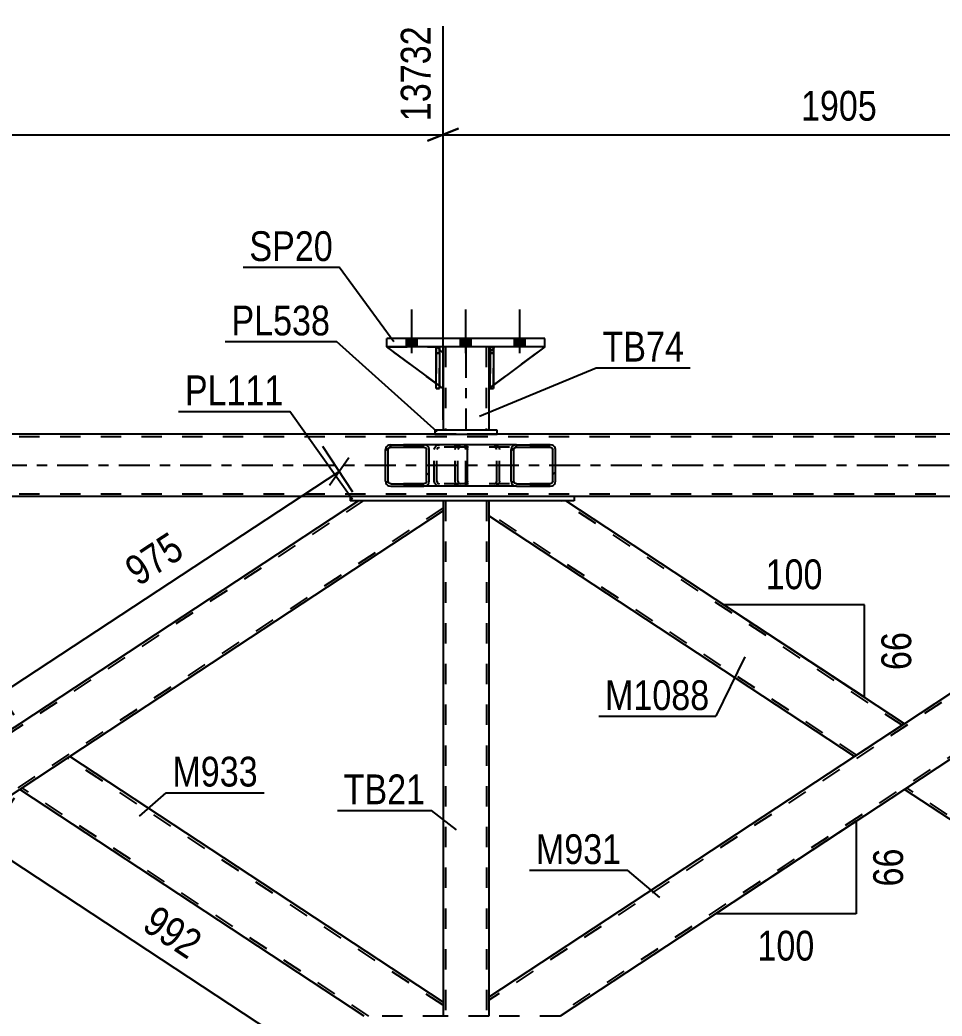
# Model space of a CAD drawing. Header units: millimetres. Extents: x -858 to 331, y -869 to -28.
# Drawn here: x -289.8 to -201, y -550.3 to -454.5 of the extents above; entities that cross this region are included whole.
import ezdxf

# ---------------------------------------------------------------- set-up
doc = ezdxf.new("R2010")
doc.units = ezdxf.units.MM
doc.linetypes.add('DXK_LINE_DOT2', pattern=[3.9198, 1.9599, -1.9599])
doc.linetypes.add('DXK_LINE_DOT3', pattern=[5.9187, 2.979, -0.9799, 0.9799, -0.9799])
doc.styles.add('Arial Narrow', font='ARIALN.TTF', dxfattribs={"height": 0.2})

# ---------------------------------------------------------------- blocks, each defined once
blk = doc.blocks.new('Part-570393797-6091 - 6084')
at = {"color": 2, "linetype": 'Continuous'}
for p, q in [((-236.457, -500.385), (-258.003, -500.385)), ((-258.003, -500.385), (-258.003, -500.785)), ((-236.457, -500.785), (-258.003, -500.785)), ((-236.457, -500.385), (-236.457, -500.785))]:
    blk.add_line(p, q, dxfattribs=at)
blk = doc.blocks.new('Part-570393797-6113 - 6084')
at = {"color": 7, "linetype": 'DXK_LINE_DOT2'}
for p, q in [((-171.632, -500.785), (-244.666, -548.825)), ((-162.898, -500.785), (-238.24, -550.344)), ((-162.461, -500.785), (-172.069, -500.785)), ((-204.663, -522.225), (-209.467, -525.385)), ((-199.859, -525.385), (-204.663, -528.544)), ((-244.666, -548.538), (-244.666, -549.112)), ((-244.666, -548.582), (-244.666, -548.609)), ((-237.803, -550.344), (-244.666, -550.344))]:
    blk.add_line(p, q, dxfattribs=at)
at = {"color": 2, "linetype": 'Continuous'}
for p, q in [((-172.069, -500.785), (-204.663, -522.225)), ((-162.461, -500.785), (-199.859, -525.385)), ((-209.467, -525.385), (-244.666, -548.538)), ((-204.663, -528.544), (-237.803, -550.344)), ((-244.666, -548.609), (-244.666, -550.344))]:
    blk.add_line(p, q, dxfattribs=at)
blk = doc.blocks.new('Part-570393797-6234 - 6084')
at = {"color": 2, "linetype": 'Continuous'}
for p, q in [((-199.859, -525.385), (-204.663, -528.544)), ((-162.096, -550.225), (-199.859, -525.385)), ((-171.523, -550.344), (-204.663, -528.544)), ((-162.129, -550.247), (-162.277, -550.344)), ((-162.096, -550.225), (-162.129, -550.247))]:
    blk.add_line(p, q, dxfattribs=at)
at = {"color": 7, "linetype": 'DXK_LINE_DOT2'}
for p, q in [((-162.352, -550.344), (-200.078, -525.528)), ((-204.445, -528.401), (-204.428, -528.39)), ((-171.086, -550.344), (-204.445, -528.401)), ((-162.277, -550.344), (-171.523, -550.344)), ((-162.096, -550.225), (-162.096, -550.225))]:
    blk.add_line(p, q, dxfattribs=at)
blk = doc.blocks.new('Part-570393797-6180 - 6084')
at = {"color": 2, "linetype": 'Continuous'}
for p, q in [((-249.078, -485.984), (-249.078, -486.584)), ((-244.678, -485.984), (-244.678, -486.584)), ((-249.078, -489.984), (-249.078, -493.985)), ((-244.678, -489.984), (-244.678, -493.985))]:
    blk.add_line(p, q, dxfattribs=at)
at = {"color": 7, "linetype": 'DXK_LINE_DOT2'}
for p, q in [((-244.678, -485.984), (-249.078, -485.984)), ((-249.078, -486.584), (-249.078, -489.984)), ((-248.838, -485.984), (-248.838, -493.985)), ((-244.918, -485.984), (-244.918, -493.985)), ((-244.678, -486.584), (-244.678, -489.984)), ((-244.678, -493.985), (-249.078, -493.985))]:
    blk.add_line(p, q, dxfattribs=at)
at = {"color": 7, "linetype": 'DXK_LINE_DOT3'}
blk.add_line((-246.878, -485.984), (-246.878, -493.985), dxfattribs=at)
blk = doc.blocks.new('Part-570393797-6327 - 6084')
at = {"linetype": 'Continuous'}
h = blk.add_hatch(dxfattribs=at)
h.set_pattern_fill('', scale=0.7, style=0, pattern_type=0)
h.set_pattern_definition([(45, (-242.4779, -499.0884), (-1.57154, 1.57154), [])])
h.paths.add_polyline_path([(-242.517, -498.905), (-242.478, -499.088), (-242.367, -499.244), (-242.201, -499.348), (-242.006, -499.385), (-238.771, -499.385), (-238.575, -499.348), (-238.41, -499.244), (-238.299, -499.088), (-238.26, -498.905), (-238.26, -495.865), (-238.299, -495.681), (-238.41, -495.525), (-238.575, -495.421), (-238.771, -495.385), (-242.006, -495.385), (-242.201, -495.421), (-242.367, -495.525), (-242.478, -495.681), (-242.517, -495.865)])
h.paths.add_polyline_path([(-242.242, -495.773), (-242.187, -495.695), (-242.104, -495.643), (-242.006, -495.625), (-238.771, -495.625), (-238.673, -495.643), (-238.59, -495.695), (-238.535, -495.773), (-238.515, -495.865), (-238.515, -498.905), (-238.535, -498.997), (-238.59, -499.074), (-238.673, -499.126), (-238.771, -499.145), (-242.006, -499.145), (-242.104, -499.126), (-242.187, -499.074), (-242.242, -498.997), (-242.261, -498.905), (-242.261, -495.865)])
at = {"color": 7, "linetype": 'DXK_LINE_DOT2'}
for p, q in [((-247.902, -495.865), (-247.863, -495.681)), ((-247.902, -498.905), (-247.902, -495.865)), ((-247.627, -495.773), (-247.647, -495.865)), ((-247.647, -498.905), (-247.647, -495.865)), ((-247.572, -495.695), (-247.627, -495.773)), ((-247.587, -495.421), (-247.391, -495.385)), ((-247.489, -495.643), (-247.572, -495.695)), ((-247.391, -495.625), (-247.489, -495.643)), ((-247.004, -495.385), (-247.391, -495.385)), ((-238.771, -495.625), (-247.391, -495.625)), ((-244.156, -495.385), (-243.961, -495.421)), ((-244.059, -495.643), (-244.156, -495.625)), ((-243.976, -495.695), (-244.059, -495.643)), ((-243.92, -495.773), (-243.976, -495.695)), ((-243.901, -495.865), (-243.92, -495.773)), ((-243.901, -498.905), (-243.901, -495.865)), ((-243.684, -495.681), (-243.646, -495.865)), ((-243.646, -498.905), (-243.646, -495.865)), ((-238.771, -495.385), (-242.006, -495.385)), ((-247.863, -499.088), (-247.902, -498.905)), ((-247.647, -498.905), (-247.627, -498.997)), ((-247.627, -498.997), (-247.572, -499.074)), ((-247.572, -499.074), (-247.489, -499.126)), ((-247.489, -499.126), (-247.391, -499.145)), ((-238.771, -499.145), (-247.391, -499.145)), ((-244.156, -499.145), (-244.059, -499.126)), ((-244.059, -499.126), (-243.976, -499.074)), ((-243.976, -499.074), (-243.92, -498.997)), ((-243.92, -498.997), (-243.901, -498.905)), ((-243.646, -498.905), (-243.684, -499.088)), ((-247.391, -499.385), (-247.587, -499.348)), ((-247.004, -499.385), (-247.391, -499.385)), ((-243.961, -499.348), (-244.156, -499.385)), ((-238.771, -499.385), (-242.006, -499.385))]:
    blk.add_line(p, q, dxfattribs=at)
at = {"color": 2, "linetype": 'Continuous'}
for p, q in [((-242.006, -495.385), (-247.004, -495.385)), ((-242.478, -495.681), (-242.517, -495.865)), ((-242.517, -498.905), (-242.517, -495.865)), ((-242.261, -495.865), (-242.242, -495.773)), ((-242.261, -498.905), (-242.261, -495.865)), ((-242.242, -495.773), (-242.187, -495.695)), ((-242.006, -495.385), (-242.201, -495.421)), ((-242.187, -495.695), (-242.104, -495.643)), ((-242.104, -495.643), (-242.006, -495.625)), ((-242.006, -495.385), (-238.771, -495.385)), ((-242.006, -495.625), (-238.771, -495.625)), ((-238.575, -495.421), (-238.771, -495.385)), ((-238.771, -495.625), (-238.673, -495.643)), ((-238.673, -495.643), (-238.59, -495.695)), ((-238.59, -495.695), (-238.535, -495.773)), ((-238.535, -495.773), (-238.515, -495.865)), ((-238.515, -498.905), (-238.515, -495.865)), ((-238.26, -495.865), (-238.299, -495.681)), ((-238.26, -498.905), (-238.26, -495.865)), ((-242.517, -498.905), (-242.478, -499.088)), ((-242.242, -498.997), (-242.261, -498.905)), ((-242.187, -499.074), (-242.242, -498.997)), ((-242.104, -499.126), (-242.187, -499.074)), ((-242.006, -499.145), (-242.104, -499.126)), ((-242.006, -499.145), (-238.771, -499.145)), ((-238.673, -499.126), (-238.771, -499.145)), ((-238.59, -499.074), (-238.673, -499.126)), ((-238.535, -498.997), (-238.59, -499.074)), ((-238.515, -498.905), (-238.535, -498.997)), ((-238.299, -499.088), (-238.26, -498.905)), ((-242.006, -499.385), (-247.004, -499.385)), ((-242.201, -499.348), (-242.006, -499.385)), ((-242.006, -499.385), (-238.771, -499.385)), ((-238.771, -499.385), (-238.575, -499.348))]:
    blk.add_line(p, q, dxfattribs=at)
at = {"color": 7, "linetype": 'DXK_LINE_DOT2'}
for centre, start, end in [((-247.411, -495.886), 110.75832, 155.68004), ((-244.137, -495.886), 24.31996, 69.24168), ((-247.411, -498.884), 204.31996, 249.24168), ((-244.137, -498.884), 290.75832, 335.68004)]:
    blk.add_arc(centre, 0.496, start, end, dxfattribs=at)
at = {"color": 2, "linetype": 'Continuous'}
for centre, start, end in [((-242.025, -495.886), 110.75832, 155.68005), ((-238.751, -495.886), 24.31995, 69.24168), ((-242.025, -498.884), 204.31995, 249.24168), ((-238.751, -498.884), 290.75832, 335.68005)]:
    blk.add_arc(centre, 0.496, start, end, dxfattribs=at)
blk = doc.blocks.new('Part-570393797-6316 - 6084')
at = {"color": 7, "linetype": 'DXK_LINE_DOT2'}
for p, q in [((-99.747, -494.385), (-675.549, -494.385)), ((-243.878, -494.385), (-249.878, -494.385)), ((-99.747, -494.625), (-774.681, -494.625)), ((-99.747, -500.145), (-774.681, -500.145)), ((-236.457, -500.385), (-258.003, -500.385))]:
    blk.add_line(p, q, dxfattribs=at)
at = {"color": 2, "linetype": 'Continuous'}
for p, q in [((-249.878, -494.385), (-499.28, -494.385)), ((-103.747, -494.385), (-243.878, -494.385)), ((-258.003, -500.385), (-321.591, -500.385)), ((-172.869, -500.385), (-236.457, -500.385))]:
    blk.add_line(p, q, dxfattribs=at)
at = {"color": 7, "linetype": 'DXK_LINE_DOT3'}
blk.add_line((-99.747, -497.385), (-774.681, -497.385), dxfattribs=at)
blk = doc.blocks.new('Part-570393797-6476 - 6084')
at = {"color": 7, "linetype": 'DXK_LINE_DOT2'}
for p, q in [((-249.078, -489.984), (-254.478, -485.984)), ((-254.478, -485.984), (-249.678, -485.984)), ((-249.678, -485.984), (-249.078, -486.584)), ((-249.078, -486.584), (-249.078, -489.984))]:
    blk.add_line(p, q, dxfattribs=at)
blk = doc.blocks.new('Part-570393797-6384 - 6084')
at = {"color": 7, "linetype": 'DXK_LINE_DOT2'}
for p, q in [((-244.551, -486.584), (-244.551, -485.984)), ((-244.551, -485.984), (-244.551, -485.984)), ((-244.551, -485.984), (-244.551, -489.984)), ((-244.551, -485.984), (-244.231, -485.984)), ((-244.551, -489.984), (-244.551, -486.584)), ((-244.551, -486.584), (-244.231, -486.584)), ((-244.231, -485.984), (-244.231, -486.584)), ((-244.231, -489.984), (-244.231, -485.984)), ((-244.231, -486.584), (-244.231, -489.984)), ((-244.551, -489.984), (-244.231, -489.984))]:
    blk.add_line(p, q, dxfattribs=at)
blk = doc.blocks.new('Part-570393797-6387 - 6084')
at = {"color": 2, "linetype": 'Continuous'}
for p, q in [((-249.431, -485.984), (-249.751, -485.984)), ((-249.751, -489.984), (-249.751, -485.984)), ((-249.431, -485.984), (-249.431, -485.984)), ((-249.431, -485.984), (-249.431, -489.984)), ((-249.431, -489.984), (-249.751, -489.984))]:
    blk.add_line(p, q, dxfattribs=at)
at = {"color": 7, "linetype": 'DXK_LINE_DOT2'}
for p, q in [((-249.751, -485.984), (-249.751, -486.584)), ((-249.431, -486.584), (-249.751, -486.584)), ((-249.751, -486.584), (-249.751, -489.984)), ((-249.431, -486.584), (-249.431, -485.984)), ((-249.431, -489.984), (-249.431, -486.584))]:
    blk.add_line(p, q, dxfattribs=at)
blk = doc.blocks.new('Part-570393797-6388 - 6084')
at = {"color": 2, "linetype": 'Continuous'}
for p, q in [((-244.231, -485.984), (-244.552, -485.984)), ((-244.552, -489.984), (-244.551, -485.984)), ((-244.232, -485.984), (-244.231, -485.984)), ((-244.231, -485.984), (-244.232, -489.984)), ((-244.232, -489.984), (-244.552, -489.984))]:
    blk.add_line(p, q, dxfattribs=at)
at = {"color": 7, "linetype": 'DXK_LINE_DOT2'}
for p, q in [((-244.552, -485.984), (-244.552, -486.584)), ((-244.232, -486.584), (-244.552, -486.584)), ((-244.552, -486.584), (-244.552, -489.984)), ((-244.232, -486.584), (-244.232, -485.984)), ((-244.232, -489.984), (-244.232, -486.584))]:
    blk.add_line(p, q, dxfattribs=at)
blk = doc.blocks.new('Part-570393797-6389 - 6084')
at = {"color": 7, "linetype": 'DXK_LINE_DOT2'}
for p, q in [((-249.751, -486.584), (-249.751, -485.984)), ((-249.751, -485.984), (-249.751, -485.984)), ((-249.751, -485.984), (-249.751, -489.984)), ((-249.751, -485.984), (-249.431, -485.984)), ((-249.751, -489.984), (-249.751, -486.584)), ((-249.751, -486.584), (-249.431, -486.584)), ((-249.431, -485.984), (-249.431, -486.584)), ((-249.431, -489.984), (-249.431, -485.984)), ((-249.431, -486.584), (-249.431, -489.984)), ((-249.751, -489.984), (-249.431, -489.984))]:
    blk.add_line(p, q, dxfattribs=at)
blk = doc.blocks.new('Part-570393797-6424 - 6084')
at = {"color": 2, "linetype": 'Continuous'}
for p, q in [((-254.478, -485.984), (-254.478, -485.184)), ((-239.278, -485.184), (-254.478, -485.184)), ((-239.278, -485.984), (-239.278, -485.184)), ((-239.278, -485.984), (-254.478, -485.984))]:
    blk.add_line(p, q, dxfattribs=at)
at = {"color": 7, "linetype": 'DXK_LINE_DOT2'}
for p, q in [((-254.478, -485.984), (-254.478, -485.184)), ((-239.278, -485.984), (-239.278, -485.184))]:
    blk.add_line(p, q, dxfattribs=at)
blk = doc.blocks.new('Part-570393797-6425 - 6084')
at = {"color": 2, "linetype": 'Continuous'}
for p, q in [((-249.751, -489.485), (-254.478, -485.984)), ((-249.078, -486.584), (-249.431, -486.231)), ((-249.078, -486.584), (-249.078, -489.984)), ((-249.078, -489.984), (-249.431, -489.722))]:
    blk.add_line(p, q, dxfattribs=at)
at = {"color": 7, "linetype": 'DXK_LINE_DOT2'}
for p, q in [((-249.678, -485.984), (-254.478, -485.984)), ((-249.431, -486.231), (-249.678, -485.984)), ((-249.431, -489.722), (-249.751, -489.485))]:
    blk.add_line(p, q, dxfattribs=at)
blk = doc.blocks.new('Part-570393797-6427 - 6084')
at = {"color": 7, "linetype": 'DXK_LINE_DOT2'}
for p, q in [((-244.678, -486.584), (-244.078, -485.984)), ((-244.678, -486.584), (-244.678, -489.984)), ((-244.231, -486.138), (-244.551, -486.458)), ((-239.278, -485.984), (-244.078, -485.984)), ((-244.678, -489.984), (-244.232, -489.654))]:
    blk.add_line(p, q, dxfattribs=at)
at = {"color": 2, "linetype": 'Continuous'}
for p, q in [((-244.551, -486.458), (-244.678, -486.584)), ((-244.678, -486.584), (-244.678, -489.984)), ((-244.678, -486.584), (-244.678, -486.584)), ((-239.278, -485.984), (-244.232, -489.654)), ((-244.078, -485.984), (-244.231, -486.138)), ((-244.552, -489.891), (-244.678, -489.984))]:
    blk.add_line(p, q, dxfattribs=at)
blk = doc.blocks.new('Part-570393797-6461 - 6084')
at = {"color": 2, "linetype": 'Continuous'}
for p, q in [((-249.878, -493.985), (-249.878, -494.385)), ((-243.878, -493.985), (-249.878, -493.985)), ((-249.878, -494.385), (-243.878, -494.385)), ((-243.878, -494.385), (-243.878, -493.985))]:
    blk.add_line(p, q, dxfattribs=at)
blk = doc.blocks.new('Part-570393797-6526 - 6084')
at = {"color": 7, "linetype": 'DXK_LINE_DOT2'}
for p, q in [((-244.078, -485.984), (-244.678, -486.584)), ((-244.678, -489.984), (-239.278, -485.984)), ((-244.678, -486.584), (-244.078, -485.984)), ((-244.678, -486.584), (-244.678, -489.984)), ((-244.678, -486.584), (-244.678, -486.584)), ((-244.678, -486.584), (-244.678, -489.984)), ((-239.278, -485.984), (-244.078, -485.984))]:
    blk.add_line(p, q, dxfattribs=at)
blk = doc.blocks.new('Bolt-570393797-6599 - 6084')
at = {"linetype": 'Continuous'}
for points in [[(-252.598, -485.984), (-251.558, -485.984), (-251.558, -485.184), (-252.598, -485.184)], [(-252.598, -485.984), (-251.558, -485.984), (-251.558, -485.184), (-252.598, -485.184)], [(-252.598, -485.984), (-251.558, -485.984), (-251.558, -485.184), (-252.598, -485.184)], [(-247.398, -485.984), (-246.358, -485.984), (-246.358, -485.184), (-247.398, -485.184)], [(-247.398, -485.984), (-246.358, -485.984), (-246.358, -485.184), (-247.398, -485.184)], [(-242.198, -485.984), (-241.158, -485.984), (-241.158, -485.184), (-242.198, -485.184)], [(-242.198, -485.984), (-241.158, -485.984), (-241.158, -485.184), (-242.198, -485.184)], [(-242.198, -485.984), (-241.158, -485.984), (-241.158, -485.184), (-242.198, -485.184)]]:
    blk.add_hatch(color=1, dxfattribs=at).paths.add_polyline_path(points)
at = {"color": 1, "linetype": 'Continuous'}
for p, q in [((-252.078, -486.584), (-252.078, -482.384)), ((-252.078, -486.584), (-252.078, -482.384)), ((-252.078, -486.584), (-252.078, -482.384)), ((-246.878, -486.584), (-246.878, -482.384)), ((-246.878, -486.584), (-246.878, -482.384)), ((-241.678, -486.584), (-241.678, -482.384)), ((-241.678, -486.584), (-241.678, -482.384)), ((-241.678, -486.584), (-241.678, -482.384)), ((-252.598, -485.984), (-252.598, -485.184)), ((-252.598, -485.984), (-252.598, -485.184)), ((-252.598, -485.984), (-252.598, -485.184)), ((-251.558, -485.984), (-251.558, -485.184)), ((-251.558, -485.984), (-251.558, -485.184)), ((-251.558, -485.984), (-251.558, -485.184)), ((-247.398, -485.984), (-247.398, -485.184)), ((-247.398, -485.984), (-247.398, -485.184)), ((-246.358, -485.984), (-246.358, -485.184)), ((-246.358, -485.984), (-246.358, -485.184)), ((-242.198, -485.984), (-242.198, -485.184)), ((-242.198, -485.984), (-242.198, -485.184)), ((-242.198, -485.984), (-242.198, -485.184)), ((-241.158, -485.984), (-241.158, -485.184)), ((-241.158, -485.984), (-241.158, -485.184)), ((-241.158, -485.984), (-241.158, -485.184))]:
    blk.add_line(p, q, dxfattribs=at)
blk = doc.blocks.new('Part-570393797-6632 - 6084')
at = {"linetype": 'Continuous'}
h = blk.add_hatch(dxfattribs=at)
h.set_pattern_fill('', scale=0.7, style=0, pattern_type=0)
h.set_pattern_definition([(45, (-254.5688, -499.0884), (-1.57154, 1.57154), [])])
h.paths.add_polyline_path([(-254.607, -498.905), (-254.569, -499.088), (-254.46, -499.244), (-254.296, -499.348), (-254.104, -499.385), (-250.914, -499.385), (-250.722, -499.348), (-250.558, -499.244), (-250.449, -499.088), (-250.411, -498.905), (-250.411, -495.865), (-250.449, -495.681), (-250.558, -495.525), (-250.722, -495.421), (-250.914, -495.385), (-254.104, -495.385), (-254.296, -495.421), (-254.46, -495.525), (-254.569, -495.681), (-254.607, -495.865)])
h.paths.add_polyline_path([(-254.336, -495.773), (-254.282, -495.695), (-254.2, -495.643), (-254.104, -495.625), (-250.914, -495.625), (-250.818, -495.643), (-250.736, -495.695), (-250.682, -495.773), (-250.663, -495.865), (-250.663, -498.905), (-250.682, -498.997), (-250.736, -499.074), (-250.818, -499.126), (-250.914, -499.145), (-254.104, -499.145), (-254.2, -499.126), (-254.282, -499.074), (-254.336, -498.997), (-254.355, -498.905), (-254.355, -495.865)])
at = {"color": 2, "linetype": 'Continuous'}
for p, q in [((-254.569, -495.681), (-254.607, -495.865)), ((-254.607, -498.905), (-254.607, -495.865)), ((-254.355, -495.865), (-254.336, -495.773)), ((-254.355, -498.905), (-254.355, -495.865)), ((-254.336, -495.773), (-254.282, -495.695)), ((-254.104, -495.385), (-254.296, -495.421)), ((-254.282, -495.695), (-254.2, -495.643)), ((-254.2, -495.643), (-254.104, -495.625)), ((-254.104, -495.385), (-250.914, -495.385)), ((-254.104, -495.625), (-250.914, -495.625)), ((-247.004, -495.385), (-250.914, -495.385)), ((-250.722, -495.421), (-250.914, -495.385)), ((-250.914, -495.625), (-250.818, -495.643)), ((-250.818, -495.643), (-250.736, -495.695)), ((-250.736, -495.695), (-250.682, -495.773)), ((-250.682, -495.773), (-250.663, -495.865)), ((-250.663, -498.905), (-250.663, -495.865)), ((-250.411, -495.865), (-250.449, -495.681)), ((-250.411, -498.905), (-250.411, -495.865)), ((-247.004, -495.385), (-246.902, -495.421)), ((-246.902, -495.421), (-246.814, -495.525)), ((-246.814, -495.525), (-246.756, -495.681)), ((-246.756, -495.681), (-246.735, -495.865)), ((-246.735, -498.905), (-246.735, -495.865)), ((-254.607, -498.905), (-254.569, -499.088)), ((-254.336, -498.997), (-254.355, -498.905)), ((-254.282, -499.074), (-254.336, -498.997)), ((-254.2, -499.126), (-254.282, -499.074)), ((-254.104, -499.145), (-254.2, -499.126)), ((-254.104, -499.145), (-250.914, -499.145)), ((-250.818, -499.126), (-250.914, -499.145)), ((-250.736, -499.074), (-250.818, -499.126)), ((-250.682, -498.997), (-250.736, -499.074)), ((-250.663, -498.905), (-250.682, -498.997)), ((-250.449, -499.088), (-250.411, -498.905)), ((-246.756, -499.088), (-246.814, -499.244)), ((-246.735, -498.905), (-246.756, -499.088)), ((-254.296, -499.348), (-254.104, -499.385)), ((-254.104, -499.385), (-250.914, -499.385)), ((-250.914, -499.385), (-250.722, -499.348)), ((-247.004, -499.385), (-250.914, -499.385)), ((-246.902, -499.348), (-247.004, -499.385)), ((-246.814, -499.244), (-246.902, -499.348))]:
    blk.add_line(p, q, dxfattribs=at)
at = {"color": 7, "linetype": 'DXK_LINE_DOT2'}
for p, q in [((-250.914, -495.385), (-254.104, -495.385)), ((-247.004, -495.625), (-254.104, -495.625)), ((-249.915, -495.865), (-249.877, -495.681)), ((-249.915, -498.905), (-249.915, -495.865)), ((-249.644, -495.773), (-249.663, -495.865)), ((-249.663, -498.905), (-249.663, -495.865)), ((-249.59, -495.695), (-249.644, -495.773)), ((-249.604, -495.421), (-249.412, -495.385)), ((-249.59, -495.695), (-249.568, -495.681)), ((-249.568, -495.681), (-249.508, -495.643)), ((-249.508, -495.643), (-249.412, -495.625)), ((-247.902, -495.625), (-247.902, -495.385)), ((-246.953, -495.643), (-247.004, -495.625)), ((-246.909, -495.695), (-246.953, -495.643)), ((-246.88, -495.773), (-246.909, -495.695)), ((-246.87, -495.865), (-246.88, -495.773)), ((-246.87, -498.905), (-246.87, -495.865)), ((-247.004, -499.145), (-254.104, -499.145)), ((-249.877, -499.088), (-249.915, -498.905)), ((-249.663, -498.905), (-249.644, -498.997)), ((-249.644, -498.997), (-249.59, -499.074)), ((-249.59, -499.074), (-249.568, -499.088)), ((-249.568, -499.088), (-249.508, -499.126)), ((-249.508, -499.126), (-249.412, -499.145)), ((-247.902, -499.385), (-247.902, -499.145)), ((-247.004, -499.145), (-246.953, -499.126)), ((-246.953, -499.126), (-246.909, -499.074)), ((-246.909, -499.074), (-246.88, -498.997)), ((-246.88, -498.997), (-246.87, -498.905)), ((-250.914, -499.385), (-254.104, -499.385)), ((-249.412, -499.385), (-249.604, -499.348))]:
    blk.add_line(p, q, dxfattribs=at)
at = {"color": 2, "linetype": 'Continuous'}
for centre, start, end in [((-254.119, -495.881), 111.15131, 156.10485), ((-250.899, -495.881), 23.89515, 68.84869), ((-254.119, -498.889), 203.89515, 248.84869), ((-250.899, -498.889), 291.15131, 336.10485)]:
    blk.add_arc(centre, 0.492, start, end, dxfattribs=at)
at = {"color": 7, "linetype": 'DXK_LINE_DOT2'}
for centre, start, end in [((-249.427, -495.881), 111.15131, 156.10486), ((-249.427, -498.889), 203.89514, 248.84869)]:
    blk.add_arc(centre, 0.492, start, end, dxfattribs=at)
blk = doc.blocks.new('Part-570393797-6664 - 6084')
at = {"color": 7, "linetype": 'DXK_LINE_DOT2'}
for p, q in [((-244.666, -500.785), (-249.066, -500.785)), ((-249.066, -500.785), (-249.066, -501.68)), ((-248.826, -500.785), (-248.826, -550.344)), ((-244.906, -500.785), (-244.906, -550.344)), ((-244.666, -500.785), (-244.666, -502.159)), ((-244.666, -548.61), (-244.666, -550.344)), ((-249.066, -549.089), (-249.066, -550.344)), ((-244.666, -550.344), (-249.066, -550.344))]:
    blk.add_line(p, q, dxfattribs=at)
at = {"color": 2, "linetype": 'Continuous'}
for p, q in [((-249.066, -501.68), (-249.066, -549.089)), ((-244.666, -502.159), (-244.666, -548.61))]:
    blk.add_line(p, q, dxfattribs=at)
blk = doc.blocks.new('Part-570393797-6669 - 6084')
at = {"color": 2, "linetype": 'Continuous'}
for p, q in [((-244.666, -500.785), (-244.666, -502.16)), ((-204.663, -522.225), (-237.257, -500.785)), ((-209.467, -525.385), (-244.666, -502.231)), ((-204.791, -522.309), (-209.467, -525.385)), ((-204.696, -522.246), (-204.791, -522.309)), ((-204.663, -522.225), (-204.696, -522.246))]:
    blk.add_line(p, q, dxfattribs=at)
at = {"color": 7, "linetype": 'DXK_LINE_DOT2'}
for p, q in [((-237.257, -500.785), (-244.666, -500.785)), ((-204.881, -522.368), (-237.694, -500.785)), ((-209.249, -525.241), (-244.666, -501.944)), ((-244.666, -502.16), (-244.666, -502.188)), ((-244.666, -502.16), (-244.666, -502.188)), ((-244.666, -502.188), (-244.666, -502.231)), ((-204.898, -522.379), (-204.933, -522.402)), ((-204.663, -522.225), (-204.663, -522.225))]:
    blk.add_line(p, q, dxfattribs=at)
blk = doc.blocks.new('Part-570393797-6714 - 6084')
at = {"color": 2, "linetype": 'Continuous'}
for p, q in [((-284.993, -525.385), (-289.797, -528.544)), ((-249.066, -549.017), (-284.993, -525.385)), ((-256.657, -550.344), (-289.797, -528.544)), ((-249.066, -549.09), (-249.066, -550.344))]:
    blk.add_line(p, q, dxfattribs=at)
at = {"color": 7, "linetype": 'DXK_LINE_DOT2'}
for p, q in [((-249.066, -549.304), (-285.212, -525.528)), ((-289.579, -528.401), (-289.562, -528.39)), ((-256.22, -550.344), (-289.579, -528.401)), ((-249.066, -549.017), (-249.066, -549.592)), ((-249.066, -549.017), (-249.066, -549.09)), ((-249.066, -550.344), (-256.657, -550.344))]:
    blk.add_line(p, q, dxfattribs=at)
blk = doc.blocks.new('Part-570393797-6725 - 6084')
at = {"color": 7, "linetype": 'DXK_LINE_DOT2'}
for p, q in [((-256.767, -500.785), (-332.109, -550.344)), ((-249.066, -500.785), (-257.203, -500.785)), ((-249.066, -501.465), (-323.374, -550.344)), ((-249.066, -501.679), (-249.066, -501.752)), ((-289.797, -522.225), (-294.601, -525.385)), ((-284.993, -525.385), (-289.797, -528.544)), ((-332.364, -550.225), (-332.545, -550.344)), ((-322.938, -550.344), (-332.545, -550.344))]:
    blk.add_line(p, q, dxfattribs=at)
at = {"color": 2, "linetype": 'Continuous'}
for p, q in [((-257.203, -500.785), (-289.797, -522.225)), ((-249.066, -500.785), (-249.066, -501.679)), ((-249.066, -501.752), (-284.993, -525.385)), ((-294.601, -525.385), (-332.364, -550.225)), ((-289.797, -528.544), (-322.938, -550.344))]:
    blk.add_line(p, q, dxfattribs=at)
blk = doc.blocks.new('StraightDimension-570393797-7296 - 6084')
at = {"color": 7, "linetype": 'Continuous'}
for p, q in [((-290.347, -529.38), (-294.501, -535.696)), ((-291.6, -534.014), (-294.765, -533.368)), ((-293.183, -533.691), (-260.042, -555.49)), ((-257.207, -551.179), (-261.361, -557.495)), ((-261.625, -555.167), (-258.459, -555.813))]:
    blk.add_line(p, q, dxfattribs=at)
at = {"color": 0}
blk.add_wipeout([(-273.408, -545.801), (-271.1, -542.292), (-276.684, -538.618), (-278.992, -542.127)], dxfattribs=at)
at = {"color": 3, "style": 'Arial Narrow'}
blk.add_text('992', height=2.8633, rotation=-33.33468, dxfattribs=at).set_placement((-278.161, -541.956))
blk = doc.blocks.new('StraightDimension-570393797-7508 - 6084')
at = {"color": 7, "linetype": 'Continuous'}
for p, q in [((-249.078, -492.985), (-249.078, -455.132)), ((-172.869, -499.385), (-172.869, -455.132)), ((-247.578, -464.973), (-250.578, -466.173)), ((-249.078, -465.573), (-172.869, -465.573)), ((-174.369, -466.173), (-171.369, -464.973))]:
    blk.add_line(p, q, dxfattribs=at)
at = {"color": 0}
blk.add_wipeout([(-206.717, -464.823), (-206.717, -460.623), (-215.23, -460.623), (-215.23, -464.823)], dxfattribs=at)
at = {"color": 3, "style": 'Arial Narrow'}
blk.add_text('1905', height=2.8633, dxfattribs=at).set_placement((-214.63, -464.223))
at = {"color": 0, "linetype": 'Continuous'}
blk.add_wipeout([(-173.469, -454.532), (-177.669, -454.532), (-177.669, -464.873), (-173.469, -464.873)], dxfattribs=at)
at = {"color": 3, "linetype": 'Continuous', "style": 'Arial Narrow'}
blk.add_text('15638', height=2.8633, rotation=90.00021, dxfattribs=at).set_placement((-174.069, -464.273))
blk = doc.blocks.new('StraightDimension-570393797-8091 - 6084')
at = {"color": 7, "linetype": 'Continuous'}
for p, q in [((-257.753, -499.949), (-260.631, -495.574)), ((-259.988, -499.28), (-258.141, -496.629)), ((-291.659, -519.395), (-259.065, -497.955)), ((-290.347, -521.389), (-293.225, -517.014)), ((-290.735, -518.069), (-292.582, -520.72))]:
    blk.add_line(p, q, dxfattribs=at)
at = {"color": 0}
blk.add_wipeout([(-272.982, -506.212), (-275.29, -502.703), (-280.874, -506.376), (-278.566, -509.885)], dxfattribs=at)
at = {"color": 3, "style": 'Arial Narrow'}
blk.add_text('975', height=2.8633, rotation=33.33468, dxfattribs=at).set_placement((-278.395, -509.054))
blk = doc.blocks.new('AngleDimension-570393797-6732 - 6084')
at = {"color": 7, "linetype": 'Continuous'}
for p, q in [((-219.28, -512.61), (-222.057, -510.783)), ((-208.523, -510.783), (-222.057, -510.783)), ((-208.523, -519.686), (-222.057, -510.783)), ((-208.523, -519.686), (-208.523, -510.783))]:
    blk.add_line(p, q, dxfattribs=at)
at = {"color": 0}
for points in [[(-211.948, -509.883), (-211.948, -505.683), (-218.632, -505.683), (-218.632, -509.883)], [(-203.423, -512.806), (-207.623, -512.806), (-207.623, -517.662), (-203.423, -517.662)]]:
    blk.add_wipeout(points, dxfattribs=at)
at = {"color": 3, "style": 'Arial Narrow'}
blk.add_text('100', height=2.8633, dxfattribs=at).set_placement((-218.032, -509.283))
blk.add_text('66', height=2.8633, rotation=90.00021, dxfattribs=at).set_placement((-204.023, -517.062))
blk = doc.blocks.new('AngleDimension-570393797-6746 - 6084')
at = {"color": 7, "linetype": 'Continuous'}
for p, q in [((-209.308, -531.6), (-222.843, -540.503)), ((-209.308, -531.6), (-209.308, -540.503)), ((-216.333, -536.221), (-222.843, -540.503)), ((-209.308, -540.503), (-222.843, -540.503))]:
    blk.add_line(p, q, dxfattribs=at)
at = {"color": 0}
for points in [[(-204.208, -533.623), (-208.408, -533.623), (-208.408, -538.48), (-204.208, -538.48)], [(-212.733, -545.603), (-212.733, -541.403), (-219.418, -541.403), (-219.418, -545.603)]]:
    blk.add_wipeout(points, dxfattribs=at)
at = {"color": 3, "style": 'Arial Narrow'}
blk.add_text('66', height=2.8633, rotation=90.00021, dxfattribs=at).set_placement((-204.808, -537.88))
blk.add_text('100', height=2.8633, dxfattribs=at).set_placement((-218.818, -545.003))
blk = doc.blocks.new('StraightDimension-570393797-7518 - 6084')
at = {"color": 7, "linetype": 'Continuous'}
for p, q in [((-249.078, -492.985), (-249.078, -455.132)), ((-343.137, -465.573), (-249.078, -465.573)), ((-250.578, -466.173), (-247.578, -464.973))]:
    blk.add_line(p, q, dxfattribs=at)
at = {"color": 0, "linetype": 'Continuous'}
blk.add_wipeout([(-249.678, -454.532), (-253.878, -454.532), (-253.878, -464.873), (-249.678, -464.873)], dxfattribs=at)
at = {"color": 3, "linetype": 'Continuous', "style": 'Arial Narrow'}
blk.add_text('13732', height=2.8633, rotation=90.00021, dxfattribs=at).set_placement((-250.278, -464.273))
blk = doc.blocks.new('Mark-570393797-6087 - 6084')
at = {"color": 30, "linetype": 'Continuous'}
for p in [(-274.52, -492.19), (-257.777, -500.663)]:
    blk.add_line(p, (-263.816, -492.19), dxfattribs=at)
at = {"color": 0}
blk.add_wipeout([(-264.416, -491.59), (-264.416, -488.59), (-273.92, -488.59), (-273.92, -491.59)], dxfattribs=at)
blk.add_wipeout([(-264.416, -491.59), (-264.416, -488.59), (-273.92, -488.59), (-273.92, -491.59)], dxfattribs=at)
at = {"color": 3, "style": 'Arial Narrow'}
blk.add_text('PL111', height=2.8633, dxfattribs=at).set_placement((-273.92, -491.59))
blk = doc.blocks.new('Mark-570393797-6109 - 6084')
at = {"color": 30, "linetype": 'Continuous'}
for p in [(-240.74, -536.32), (-228.199, -538.946)]:
    blk.add_line(p, (-231.316, -536.32), dxfattribs=at)
at = {"color": 0}
blk.add_wipeout([(-231.916, -535.72), (-231.916, -532.72), (-240.14, -532.72), (-240.14, -535.72)], dxfattribs=at)
blk.add_wipeout([(-231.916, -535.72), (-231.916, -532.72), (-240.14, -532.72), (-240.14, -535.72)], dxfattribs=at)
at = {"color": 3, "style": 'Arial Narrow'}
blk.add_text('M931', height=2.8633, dxfattribs=at).set_placement((-240.14, -535.72))
blk = doc.blocks.new('Mark-570393797-6176 - 6084')
at = {"color": 30, "linetype": 'Continuous'}
for p, q in [((-245.575, -492.654), (-234.333, -487.991)), ((-234.333, -487.991), (-225.278, -487.991))]:
    blk.add_line(p, q, dxfattribs=at)
at = {"color": 0}
blk.add_wipeout([(-225.878, -487.391), (-225.878, -484.391), (-233.733, -484.391), (-233.733, -487.391)], dxfattribs=at)
blk.add_wipeout([(-225.878, -487.391), (-225.878, -484.391), (-233.733, -484.391), (-233.733, -487.391)], dxfattribs=at)
at = {"color": 3, "style": 'Arial Narrow'}
blk.add_text('TB74', height=2.8633, dxfattribs=at).set_placement((-233.733, -487.391))
blk = doc.blocks.new('Mark-570393797-6420 - 6084')
at = {"color": 30, "linetype": 'Continuous'}
for p in [(-268.314, -478.323), (-253.799, -485.504)]:
    blk.add_line(p, (-259.075, -478.323), dxfattribs=at)
at = {"color": 0}
blk.add_wipeout([(-259.675, -477.723), (-259.675, -474.723), (-267.714, -474.723), (-267.714, -477.723)], dxfattribs=at)
blk.add_wipeout([(-259.675, -477.723), (-259.675, -474.723), (-267.714, -474.723), (-267.714, -477.723)], dxfattribs=at)
at = {"color": 3, "style": 'Arial Narrow'}
blk.add_text('SP20', height=2.8633, dxfattribs=at).set_placement((-267.714, -477.723))
blk = doc.blocks.new('Mark-570393797-6457 - 6084')
at = {"color": 30, "linetype": 'Continuous'}
for p in [(-270.043, -485.474), (-249.63, -494.145)]:
    blk.add_line(p, (-259.339, -485.474), dxfattribs=at)
at = {"color": 0}
blk.add_wipeout([(-259.939, -484.874), (-259.939, -481.874), (-269.443, -481.874), (-269.443, -484.874)], dxfattribs=at)
blk.add_wipeout([(-259.939, -484.874), (-259.939, -481.874), (-269.443, -481.874), (-269.443, -484.874)], dxfattribs=at)
at = {"color": 3, "style": 'Arial Narrow'}
blk.add_text('PL538', height=2.8633, dxfattribs=at).set_placement((-269.443, -484.874))
blk = doc.blocks.new('Mark-570393797-6665 - 6084')
at = {"color": 30, "linetype": 'Continuous'}
for p in [(-220.037, -515.796), (-234.088, -521.511)]:
    blk.add_line(p, (-222.836, -521.511), dxfattribs=at)
at = {"color": 0}
blk.add_wipeout([(-223.436, -520.911), (-223.436, -517.911), (-233.488, -517.911), (-233.488, -520.911)], dxfattribs=at)
blk.add_wipeout([(-223.436, -520.911), (-223.436, -517.911), (-233.488, -517.911), (-233.488, -520.911)], dxfattribs=at)
at = {"color": 3, "style": 'Arial Narrow'}
blk.add_text('M1088', height=2.8633, dxfattribs=at).set_placement((-233.488, -520.911))
blk = doc.blocks.new('Mark-570393797-6660 - 6084')
at = {"color": 30, "linetype": 'Continuous'}
for p in [(-259.243, -530.57), (-247.784, -532.43)]:
    blk.add_line(p, (-250.188, -530.57), dxfattribs=at)
at = {"color": 0}
blk.add_wipeout([(-250.788, -529.97), (-250.788, -526.97), (-258.643, -526.97), (-258.643, -529.97)], dxfattribs=at)
blk.add_wipeout([(-250.788, -529.97), (-250.788, -526.97), (-258.643, -526.97), (-258.643, -529.97)], dxfattribs=at)
at = {"color": 3, "style": 'Arial Narrow'}
blk.add_text('TB21', height=2.8633, dxfattribs=at).set_placement((-258.643, -529.97))
blk = doc.blocks.new('Mark-570393797-6710 - 6084')
at = {"color": 30, "linetype": 'Continuous'}
for p, q in [((-278.286, -531.118), (-275.72, -528.865)), ((-275.72, -528.865), (-266.296, -528.865))]:
    blk.add_line(p, q, dxfattribs=at)
at = {"color": 0}
blk.add_wipeout([(-266.896, -528.265), (-266.896, -525.265), (-275.12, -525.265), (-275.12, -528.265)], dxfattribs=at)
blk.add_wipeout([(-266.896, -528.265), (-266.896, -525.265), (-275.12, -525.265), (-275.12, -528.265)], dxfattribs=at)
at = {"color": 3, "style": 'Arial Narrow'}
blk.add_text('M933', height=2.8633, dxfattribs=at).set_placement((-275.12, -528.265))

msp = doc.modelspace()

# ---------------------------------------------------------------- block references
for name in ['Bolt-570393797-6599 - 6084', 'Part-570393797-6424 - 6084', 'Part-570393797-6476 - 6084', 'Part-570393797-6425 - 6084', 'Part-570393797-6387 - 6084', 'Part-570393797-6389 - 6084', 'Part-570393797-6180 - 6084', 'Part-570393797-6427 - 6084', 'Part-570393797-6526 - 6084', 'Part-570393797-6388 - 6084', 'Part-570393797-6384 - 6084', 'Part-570393797-6316 - 6084', 'Part-570393797-6461 - 6084', 'Part-570393797-6632 - 6084', 'Part-570393797-6327 - 6084', 'Part-570393797-6725 - 6084', 'Part-570393797-6091 - 6084', 'Part-570393797-6664 - 6084', 'Part-570393797-6113 - 6084', 'Part-570393797-6669 - 6084', 'Part-570393797-6714 - 6084', 'Part-570393797-6234 - 6084']:
    msp.add_blockref(name, (0, 0))

# ---------------------------------------------------------------- next in the draw order: block references
for name in ['StraightDimension-570393797-7508 - 6084', 'StraightDimension-570393797-8091 - 6084', 'AngleDimension-570393797-6732 - 6084', 'StraightDimension-570393797-7296 - 6084', 'AngleDimension-570393797-6746 - 6084', 'Mark-570393797-6109 - 6084']:
    msp.add_blockref(name, (0, 0))

# ---------------------------------------------------------------- next in the draw order: block references
for name in ['StraightDimension-570393797-7518 - 6084', 'Mark-570393797-6176 - 6084', 'Mark-570393797-6665 - 6084', 'Mark-570393797-6710 - 6084', 'Mark-570393797-6660 - 6084']:
    msp.add_blockref(name, (0, 0))

# ---------------------------------------------------------------- next in the draw order: block references
for name in ['Mark-570393797-6420 - 6084', 'Mark-570393797-6087 - 6084']:
    msp.add_blockref(name, (0, 0))

# ---------------------------------------------------------------- next in the draw order: block references
msp.add_blockref('Mark-570393797-6457 - 6084', (0, 0))

doc.saveas('drawing.dxf')
